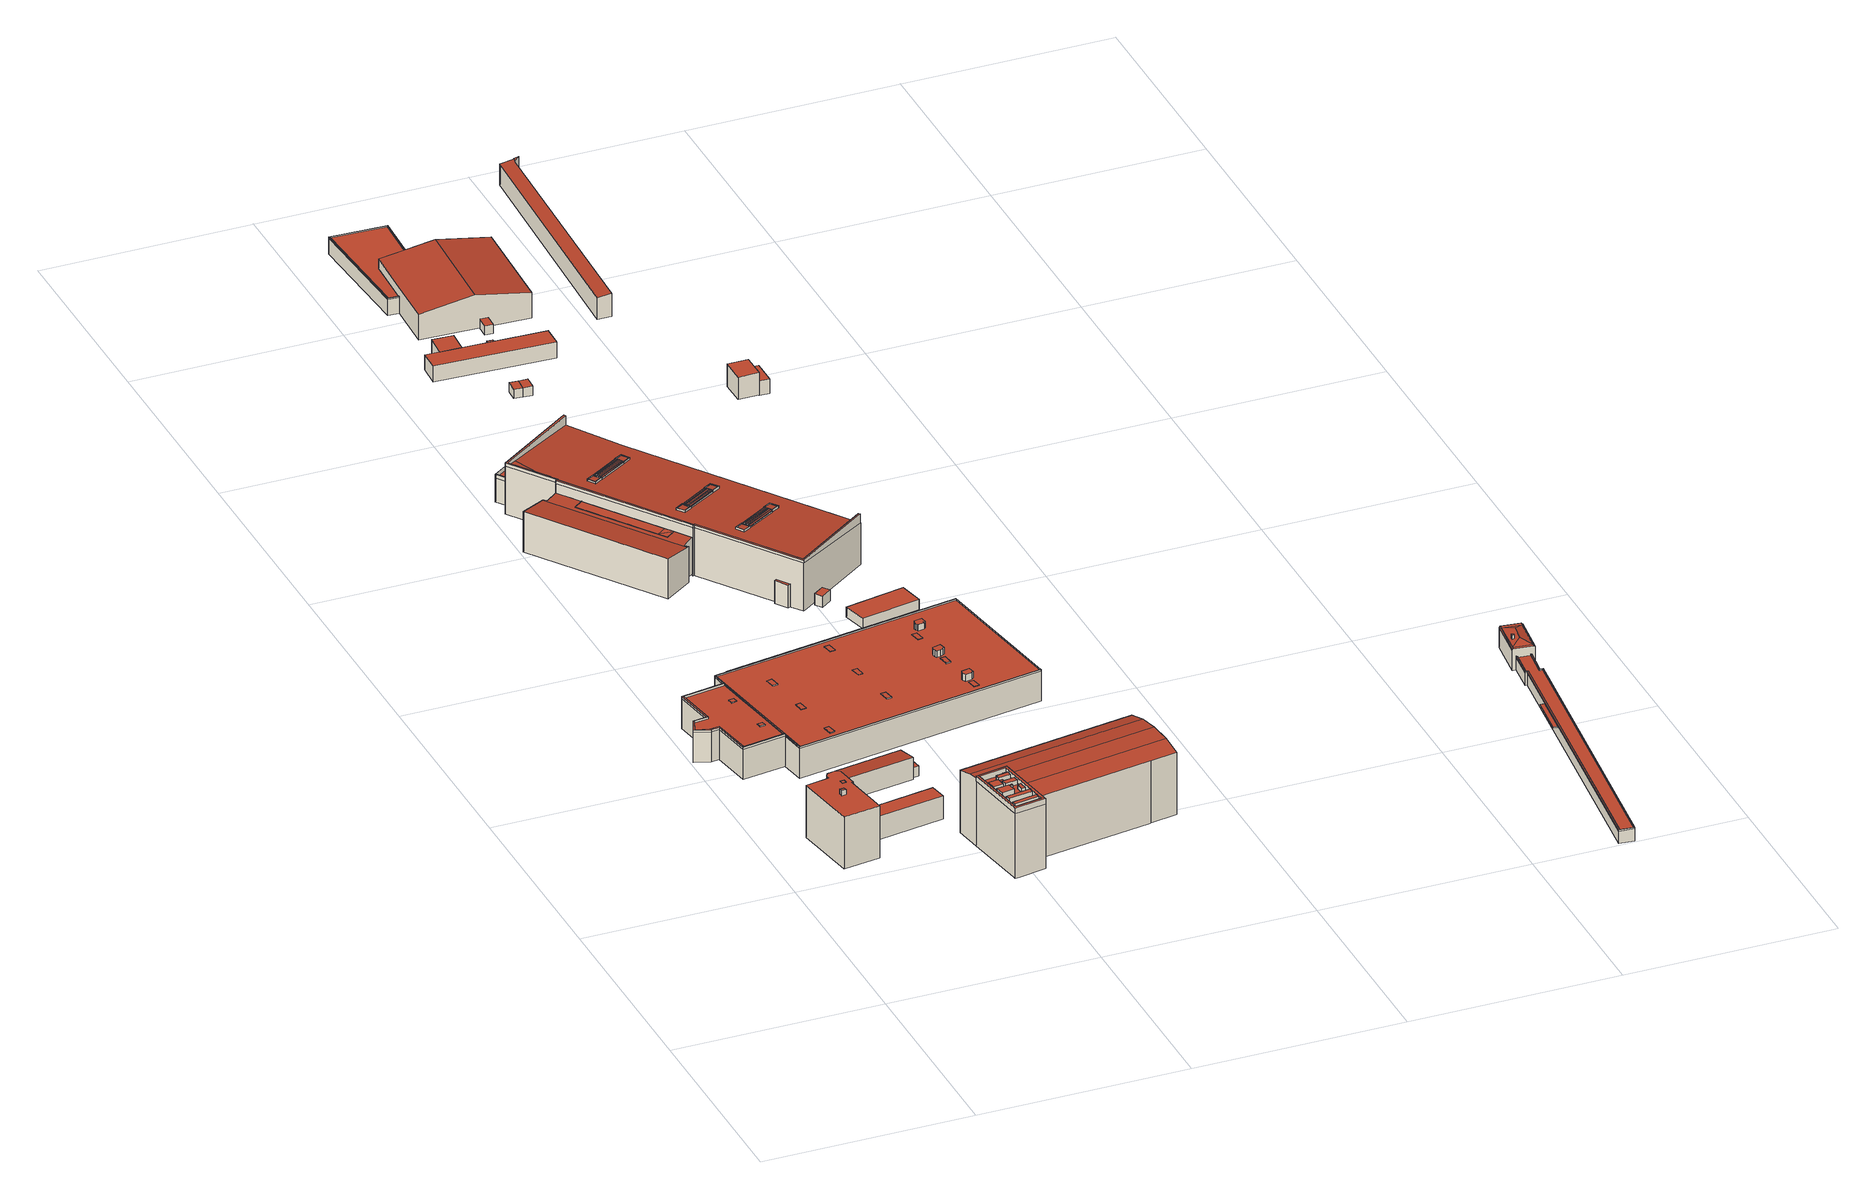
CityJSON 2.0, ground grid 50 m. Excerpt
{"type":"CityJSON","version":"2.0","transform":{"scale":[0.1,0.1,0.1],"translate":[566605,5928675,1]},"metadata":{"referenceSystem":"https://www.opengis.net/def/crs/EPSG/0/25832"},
"CityObjects":{
"building1":{"type":"Building","attributes":{"Grundfläche 2D":"144.186914","Grundhöhe NN":"3.127"},"children":["building1-1","building1-2"],"geometry":[{"type":"Solid","lod":"3","boundaries":[[[[0,1,2,3,4,5,6,7,8,9]],[[4,3,10,11]],[[5,4,11,12]],[[6,5,12,13]],[[8,7,14,15]],[[7,6,13,14]],[[9,8,15,16]],[[0,9,16,17]],[[1,0,17,18]],[[2,1,18,19]],[[3,2,19,10]],[[10,19,18,17,16,15,14,13,12,11]]]],"semantics":{"surfaces":[{"type":"RoofSurface"},{"type":"WallSurface"},{"type":"GroundSurface"}],"values":[[0,1,1,1,1,1,1,1,1,1,1,2]]}}]},
"building1-1":{"type":"BuildingInstallation","parents":["building1"],"geometry":[{"type":"MultiSurface","lod":"3","boundaries":[[[20,21,22,23]],[[24,25,23,22]],[[25,26,20,23]],[[21,20,26,27]],[[22,21,27,24]]],"semantics":{"surfaces":[{"type":"RoofSurface"},{"type":"WallSurface"}],"values":[0,1,1,1,1]}}]},
"building1-2":{"type":"BuildingInstallation","parents":["building1"],"geometry":[{"type":"MultiSurface","lod":"3","boundaries":[[[28,29,30,31]],[[31,30,32,33]],[[28,31,33,34]],[[29,28,34,35]],[[30,29,35,32]]],"semantics":{"surfaces":[{"type":"RoofSurface"},{"type":"WallSurface"}],"values":[0,1,1,1,1]}}]},
"building2":{"type":"Building","attributes":{"Grundfläche 2D":"82.112145","Grundhöhe NN":"2.777"},"geometry":[{"type":"Solid","lod":"3","boundaries":[[[[36,37,38,39]],[[37,36,40,41]],[[38,37,41,42]],[[39,38,42,43]],[[36,39,43,40]],[[41,40,43,42]]]],"semantics":{"surfaces":[{"type":"RoofSurface"},{"type":"WallSurface"},{"type":"GroundSurface"}],"values":[[0,1,1,1,1,2]]}}]},
"building3":{"type":"Building","attributes":{"Grundfläche 2D":"86.618813","Grundhöhe NN":"3.083"},"geometry":[{"type":"Solid","lod":"3","boundaries":[[[[44,45,46,47]],[[45,44,48,49]],[[46,45,49,50]],[[47,46,50,51]],[[44,47,51,48]],[[49,48,51,50]]]],"semantics":{"surfaces":[{"type":"RoofSurface"},{"type":"WallSurface"},{"type":"GroundSurface"}],"values":[[0,1,1,1,1,2]]}}]},
"building4":{"type":"Building","attributes":{"Grundfläche 2D":"7.233471","Grundhöhe NN":"3.089"},"geometry":[{"type":"Solid","lod":"3","boundaries":[[[[52,53,54,55]],[[56,57,55,54]],[[57,58,52,55]],[[58,59,53,52]],[[59,56,54,53]],[[59,58,57,56]]]],"semantics":{"surfaces":[{"type":"RoofSurface"},{"type":"WallSurface"},{"type":"GroundSurface"}],"values":[[0,1,1,1,1,2]]}}]},
"building5":{"type":"Building","attributes":{"Grundfläche 2D":"411.865198","Grundhöhe NN":"2.034"},"geometry":[{"type":"MultiSurface","lod":"3","boundaries":[[[60,61,62,63]],[[64,65,61]],[[65,62,61]],[[66,67,68,69,70,71,72,73,74,63,75]],[[76,67,66]],[[67,77,78,69,68]],[[79,70,69]],[[65,72,62]],[[60,80,63,74]],[[60,74,73,64,61]],[[65,64,73,72]],[[66,75,81,82]],[[76,66,82,83]],[[77,67,76,83,84]],[[78,77,84,85]],[[79,69,78,85,86]],[[70,79,86,87]],[[71,70,87,88]],[[75,63,62,72,71,88,81]],[[84,83,82,81,88,87,86,85]]],"semantics":{"surfaces":[{"type":"RoofSurface"},{"type":"WallSurface"},{"type":"GroundSurface"}],"values":[0,0,0,0,0,0,0,1,1,1,1,1,1,1,1,1,1,1,1,2]}}]},
"building6":{"type":"Building","attributes":{"Grundfläche 2D":"2565.058409","Grundhöhe NN":"2.079"},"children":["building6-1","building6-2","building6-3","building6-4","building6-5","building6-6","building6-7","building6-8","building6-9","building6-10","building6-11","building6-12","building6-13","building6-14","building6-15","building6-16","building6-17","building6-18"],"geometry":[{"type":"MultiSurface","lod":"3","boundaries":[[[89,90,91,92,93,94,95,96,97,98,99,100,101]],[[102,103,104,105,106,107,108,109,110,111,112,113,114,115,116,117,118,119]],[[120,121,122,123,124,125,126,127,128,129,130]],[[131,132,133,134,135,136,137,138,139,140,141]],[[142,143,144,145]],[[146,123,101,100]],[[101,123,122,121,120,90,89]],[[130,129,128,127,92,91,90,120]],[[94,93,126,147]],[[95,94,147,148]],[[149,141,97,96,133,132]],[[98,150,151,99]],[[151,146,100,99]],[[152,113,112,95,148]],[[152,153,114,113]],[[153,154,115,114]],[[154,155,116,115]],[[155,156,117,116]],[[156,157,118,117]],[[157,158,119,118]],[[150,98,102,119,158]],[[98,97,103,102]],[[140,104,103,97,141]],[[105,104,140,139]],[[106,105,139,138]],[[107,106,138,137]],[[108,107,137,136]],[[109,108,136,135]],[[110,109,135,134]],[[133,96,111,110,134]],[[96,95,112,111]],[[125,124,123,146,159,160]],[[161,147,126,125,160,162,145,144,163,164]],[[147,161,165,148]],[[132,131,141,149]],[[150,166,167,151]],[[146,151,167,159]],[[148,165,168,152]],[[153,152,168,169]],[[154,153,169,170]],[[155,154,170,171]],[[156,155,171,172]],[[157,156,172,173]],[[158,157,173,174]],[[150,158,174,166]],[[142,145,162,175]],[[143,142,175,176]],[[144,143,176,163]],[[166,174,173,172,171,170,169,168,165,161,164,163,176,175,162,160,159,167]]],"semantics":{"surfaces":[{"type":"RoofSurface"},{"type":"WallSurface"},{"type":"GroundSurface"}],"values":[0,0,0,0,0,1,1,1,1,1,1,1,1,1,1,1,1,1,1,1,1,1,1,1,1,1,1,1,1,1,1,1,1,1,1,1,1,1,1,1,1,1,1,1,1,1,1,1,2]}}]},
"building6-1":{"type":"BuildingInstallation","parents":["building6"],"geometry":[{"type":"MultiSurface","lod":"3","boundaries":[[[177,178,179,180]],[[181,182,177,180]],[[178,177,182,183]],[[183,184,179,178]],[[180,179,184,181]]],"semantics":{"surfaces":[{"type":"RoofSurface"},{"type":"WallSurface"}],"values":[0,1,1,1,1]}}]},
"building6-2":{"type":"BuildingInstallation","parents":["building6"],"geometry":[{"type":"MultiSurface","lod":"3","boundaries":[[[93,92,185,101,186]],[[127,187,185,92]],[[187,188,123,101,185]],[[124,125,186,101,123]],[[125,126,93,186]]],"semantics":{"surfaces":[{"type":"RoofSurface"},{"type":"WallSurface"}],"values":[0,1,1,1,1]}}]},
"building6-3":{"type":"BuildingInstallation","parents":["building6"],"geometry":[{"type":"MultiSurface","lod":"3","boundaries":[[[189,190,191,192]],[[192,191,193,194]],[[189,192,194,195]],[[190,189,195,196]],[[191,190,196,193]]],"semantics":{"surfaces":[{"type":"RoofSurface"},{"type":"WallSurface"}],"values":[0,1,1,1,1]}}]},
"building6-4":{"type":"BuildingInstallation","parents":["building6"],"geometry":[{"type":"MultiSurface","lod":"3","boundaries":[[[197,198,199,200,201,202,203,204,205]],[[204,203,206,207]],[[207,208,205,204]],[[208,209,197,205]],[[209,210,198,197]],[[210,211,199,198]],[[200,199,211,212]],[[212,213,201,200]],[[213,214,202,201]],[[214,206,203,202]]],"semantics":{"surfaces":[{"type":"RoofSurface"},{"type":"WallSurface"}],"values":[0,1,1,1,1,1,1,1,1,1]}}]},
"building6-5":{"type":"BuildingInstallation","parents":["building6"],"geometry":[{"type":"MultiSurface","lod":"3","boundaries":[[[215,216,217,218]],[[218,217,219,220]],[[215,218,220,221]],[[216,215,221,222]],[[217,216,222,219]]],"semantics":{"surfaces":[{"type":"RoofSurface"},{"type":"WallSurface"}],"values":[0,1,1,1,1]}}]},
"building6-6":{"type":"BuildingInstallation","parents":["building6"],"geometry":[{"type":"MultiSurface","lod":"3","boundaries":[[[223,224,225,226]],[[226,225,227,228]],[[223,226,228,229]],[[224,223,229,230]],[[225,224,230,227]]],"semantics":{"surfaces":[{"type":"RoofSurface"},{"type":"WallSurface"}],"values":[0,1,1,1,1]}}]},
"building6-7":{"type":"BuildingInstallation","parents":["building6"],"geometry":[{"type":"MultiSurface","lod":"3","boundaries":[[[231,232,233,234,235,236,237,238,239]],[[240,241,238,237]],[[242,243,235,234]],[[243,244,236,235]],[[244,240,237,236]],[[241,245,246,231,239,238]],[[246,247,232,231]],[[247,248,233,232]],[[248,242,234,233]]],"semantics":{"surfaces":[{"type":"RoofSurface"},{"type":"WallSurface"}],"values":[0,1,1,1,1,1,1,1,1]}}]},
"building6-8":{"type":"BuildingInstallation","parents":["building6"],"geometry":[{"type":"MultiSurface","lod":"3","boundaries":[[[249,250,251,252]],[[252,251,253,254]],[[249,252,254,255]],[[250,249,255,256]],[[251,250,256,253]]],"semantics":{"surfaces":[{"type":"RoofSurface"},{"type":"WallSurface"}],"values":[0,1,1,1,1]}}]},
"building6-9":{"type":"BuildingInstallation","parents":["building6"],"geometry":[{"type":"MultiSurface","lod":"3","boundaries":[[[257,258,259,260,261,262,263,264,265]],[[266,267,261,260,268]],[[267,269,262,261]],[[262,269,270,263]],[[270,271,264,263]],[[271,272,265,264]],[[265,272,273,257]],[[258,257,273,274]],[[274,275,259,258]],[[275,268,260,259]]],"semantics":{"surfaces":[{"type":"RoofSurface"},{"type":"WallSurface"}],"values":[0,1,1,1,1,1,1,1,1,1]}}]},
"building6-10":{"type":"BuildingInstallation","parents":["building6"],"geometry":[{"type":"MultiSurface","lod":"3","boundaries":[[[276,277,278,279]],[[279,278,280,281]],[[276,279,281,282]],[[277,276,282,283]],[[278,277,283,280]]],"semantics":{"surfaces":[{"type":"RoofSurface"},{"type":"WallSurface"}],"values":[0,1,1,1,1]}}]},
"building6-11":{"type":"BuildingInstallation","parents":["building6"],"geometry":[{"type":"MultiSurface","lod":"3","boundaries":[[[284,285,286,287]],[[287,286,288,289]],[[284,287,289,290]],[[285,284,290,291]],[[286,285,291,288]]],"semantics":{"surfaces":[{"type":"RoofSurface"},{"type":"WallSurface"}],"values":[0,1,1,1,1]}}]},
"building6-12":{"type":"BuildingInstallation","parents":["building6"],"geometry":[{"type":"MultiSurface","lod":"3","boundaries":[[[292,293,294,295]],[[295,294,296,297]],[[292,295,297,298]],[[293,292,298,299]],[[294,293,299,296]]],"semantics":{"surfaces":[{"type":"RoofSurface"},{"type":"WallSurface"}],"values":[0,1,1,1,1]}}]},
"building6-13":{"type":"BuildingInstallation","parents":["building6"],"geometry":[{"type":"MultiSurface","lod":"3","boundaries":[[[300,301,302,303]],[[303,302,304,305]],[[300,303,305,306]],[[301,300,306,307]],[[302,301,307,304]]],"semantics":{"surfaces":[{"type":"RoofSurface"},{"type":"WallSurface"}],"values":[0,1,1,1,1]}}]},
"building6-14":{"type":"BuildingInstallation","parents":["building6"],"geometry":[{"type":"MultiSurface","lod":"3","boundaries":[[[308,309,310,311]],[[311,310,312,313]],[[308,311,313,314]],[[309,308,314,315]],[[310,309,315,312]]],"semantics":{"surfaces":[{"type":"RoofSurface"},{"type":"WallSurface"}],"values":[0,1,1,1,1]}}]},
"building6-15":{"type":"BuildingInstallation","parents":["building6"],"geometry":[{"type":"MultiSurface","lod":"3","boundaries":[[[316,317,318,319]],[[319,318,320,321]],[[316,319,321,322]],[[317,316,322,323]],[[318,317,323,320]]],"semantics":{"surfaces":[{"type":"RoofSurface"},{"type":"WallSurface"}],"values":[0,1,1,1,1]}}]},
"building6-16":{"type":"BuildingInstallation","parents":["building6"],"geometry":[{"type":"MultiSurface","lod":"3","boundaries":[[[324,325,326,327]],[[327,326,328,329]],[[324,327,329,330]],[[325,324,330,331]],[[326,325,331,328]]],"semantics":{"surfaces":[{"type":"RoofSurface"},{"type":"WallSurface"}],"values":[0,1,1,1,1]}}]},
"building6-17":{"type":"BuildingInstallation","parents":["building6"],"geometry":[{"type":"MultiSurface","lod":"3","boundaries":[[[332,333,334,335]],[[335,334,336,337]],[[332,335,337,338]],[[333,332,338,339]],[[334,333,339,336]]],"semantics":{"surfaces":[{"type":"RoofSurface"},{"type":"WallSurface"}],"values":[0,1,1,1,1]}}]},
"building6-18":{"type":"BuildingInstallation","parents":["building6"],"geometry":[{"type":"MultiSurface","lod":"3","boundaries":[[[340,341,342,343]],[[344,345,342,341]],[[345,346,343,342]],[[346,347,340,343]],[[347,344,341,340]],[[344,347,346,345]]],"semantics":{"surfaces":[{"type":"RoofSurface"},{"type":"WallSurface"},{"type":"OuterCeilingSurface"}],"values":[0,1,1,1,1,2]}}]},
"building7":{"type":"Building","attributes":{"Grundfläche 2D":"821.632418","Grundhöhe NN":"3.046"},"children":["building7-1","building7-2","building7-3","building7-4","building7-5","building7-6","building7-7","building7-8","building7-9","building7-10","building7-11"],"geometry":[{"type":"Solid","lod":"3","boundaries":[[[[348,349,350,351,352,353]],[[354,355,350,349,356,357,358,359,360,353,352]],[[361,362,363,364,365]],[[366,367,368,369,370,371,372]],[[369,373,374,370]],[[375,376,377,378,379]],[[380,378,377]],[[374,373,376,375,381,382,383]],[[351,350,364,363]],[[363,362,352,351]],[[383,348,353,384,371,370,374]],[[383,382,349,348]],[[381,385,386,387,358,357,356]],[[387,388,389,360,359,358]],[[389,384,353,360]],[[355,354,352,362,361,365]],[[365,364,350,355]],[[382,381,356,349]],[[390,367,366,372,391,392]],[[368,367,390,393]],[[377,376,373,369,368,393,394]],[[380,377,394,395]],[[379,378,396,397]],[[378,380,395,396]],[[375,379,397,398,385,381]],[[384,389,399,400]],[[371,384,400,391,372]],[[401,387,386,385,398,402]],[[399,389,388,387,401,403]],[[394,393,390,392,391,400,399,403,401,402,398,397,396,395]]]],"semantics":{"surfaces":[{"type":"RoofSurface"},{"type":"WallSurface"},{"type":"GroundSurface"}],"values":[[0,0,0,0,0,0,0,0,1,1,1,1,1,1,1,1,1,1,1,1,1,1,1,1,1,1,1,1,1,2]]}}]},
"building7-1":{"type":"BuildingInstallation","parents":["building7"],"geometry":[{"type":"MultiSurface","lod":"3","boundaries":[[[404,405,406,407]],[[407,406,408,409]],[[409,410,404,407]],[[405,404,410,411]],[[411,408,406,405]]],"semantics":{"surfaces":[{"type":"RoofSurface"},{"type":"WallSurface"}],"values":[0,1,1,1,1]}}]},
"building7-2":{"type":"BuildingInstallation","parents":["building7"],"geometry":[{"type":"MultiSurface","lod":"3","boundaries":[[[412,413,414,415]],[[415,414,416,417]],[[412,415,417,418]],[[413,412,418,419]],[[414,413,419,416]]],"semantics":{"surfaces":[{"type":"RoofSurface"},{"type":"WallSurface"}],"values":[0,1,1,1,1]}}]},
"building7-3":{"type":"BuildingInstallation","parents":["building7"],"geometry":[{"type":"MultiSurface","lod":"3","boundaries":[[[420,421,422,423]],[[424,425,421,420]],[[425,426,422,421]],[[426,427,423,422]],[[427,424,420,423]]],"semantics":{"surfaces":[{"type":"RoofSurface"},{"type":"WallSurface"}],"values":[0,1,1,1,1]}}]},
"building7-4":{"type":"BuildingInstallation","parents":["building7"],"geometry":[{"type":"MultiSurface","lod":"3","boundaries":[[[428,429,430,431]],[[432,433,429,428]],[[433,434,430,429]],[[434,435,431,430]],[[428,431,435,432]]],"semantics":{"surfaces":[{"type":"RoofSurface"},{"type":"WallSurface"}],"values":[0,1,1,1,1]}}]},
"building7-5":{"type":"BuildingInstallation","parents":["building7"],"geometry":[{"type":"MultiSurface","lod":"3","boundaries":[[[436,437,438,439]],[[439,438,440,441]],[[436,439,441,442]],[[437,436,442,443]],[[438,437,443,440]]],"semantics":{"surfaces":[{"type":"RoofSurface"},{"type":"WallSurface"}],"values":[0,1,1,1,1]}}]},
"building7-6":{"type":"BuildingInstallation","parents":["building7"],"geometry":[{"type":"MultiSurface","lod":"3","boundaries":[[[444,445,446,447]],[[448,445,444,449]],[[446,445,448,450]],[[450,451,447,446]],[[451,449,444,447]]],"semantics":{"surfaces":[{"type":"RoofSurface"},{"type":"WallSurface"}],"values":[0,1,1,1,1]}}]},
"building7-7":{"type":"BuildingInstallation","parents":["building7"],"geometry":[{"type":"MultiSurface","lod":"3","boundaries":[[[452,453,454,455]],[[456,457,455,454]],[[452,455,457,458]],[[453,452,458,459]],[[459,456,454,453]]],"semantics":{"surfaces":[{"type":"RoofSurface"},{"type":"WallSurface"}],"values":[0,1,1,1,1]}}]},
"building7-8":{"type":"BuildingInstallation","parents":["building7"],"geometry":[{"type":"MultiSurface","lod":"3","boundaries":[[[460,461,462,463,464]],[[465,462,461,460,466,467]],[[463,462,465,468]],[[464,463,468,469]],[[460,464,469,466]]],"semantics":{"surfaces":[{"type":"RoofSurface"},{"type":"WallSurface"}],"values":[0,1,1,1,1]}}]},
"building7-9":{"type":"BuildingInstallation","parents":["building7"],"geometry":[{"type":"MultiSurface","lod":"3","boundaries":[[[470,471,472,473]],[[474,475,471,470]],[[475,476,472,471]],[[473,472,476,477]],[[477,474,470,473]]],"semantics":{"surfaces":[{"type":"RoofSurface"},{"type":"WallSurface"}],"values":[0,1,1,1,1]}}]},
"building7-10":{"type":"BuildingInstallation","parents":["building7"],"geometry":[{"type":"MultiSurface","lod":"3","boundaries":[[[478,479,480,481]],[[482,483,481,480]],[[478,481,483,484]],[[484,485,479,478]],[[480,479,485,482]]],"semantics":{"surfaces":[{"type":"RoofSurface"},{"type":"WallSurface"}],"values":[0,1,1,1,1]}}]},
"building7-11":{"type":"BuildingInstallation","parents":["building7"],"geometry":[{"type":"MultiSurface","lod":"3","boundaries":[[[486,487,488,489,490]],[[491,492,487,486]],[[492,493,488,487]],[[489,488,493,494]],[[494,495,491,486,490,489]]],"semantics":{"surfaces":[{"type":"RoofSurface"},{"type":"WallSurface"}],"values":[0,1,1,1,1]}}]},
"building8":{"type":"Building","attributes":{"Grundfläche 2D":"1761.518430","Grundhöhe NN":"1.624"},"children":["building8-1","building8-2","building8-3","building8-4","building8-5","building8-6","building8-7","building8-8","building8-9","building8-10","building8-11","building8-12","building8-13","building8-14","building8-15","building8-16","building8-17","building8-18","building8-19"],"geometry":[{"type":"Solid","lod":"3","boundaries":[[[[496,497,498,499]],[[500,496,499,501]],[[502,500,501,503]],[[504,502,503,505]],[[506,504,505,507]],[[508,506,507,509]],[[510,508,509,511]],[[512,510,511,513]],[[514,512,513,515]],[[516,514,515,517]],[[518,516,517,519]],[[520,518,519,521]],[[522,523,524,525]],[[526,522,525,527]],[[528,526,527,529]],[[530,528,529,531]],[[532,530,531,533]],[[534,532,533,535]],[[536,534,535,537]],[[538,536,537,539]],[[540,538,539,541]],[[542,540,541,543]],[[544,542,543,545]],[[546,544,545,547]],[[548,549,550,551]],[[552,553,554,555,556,557,558,559,560,561,562,551,550,563,564,565,566,567],[568,569,570,571,572,573,574,575,576,577,578,579,580,581,582,583,584,585,586],[587,588,589,590,591,592,593,594,595,596,597,598,599,600,601,602],[603,604,605,606,607,608,609,610,611,612,613,614,615,616,617,618,619,620,621,622]],[[623,624,625,626]],[[627,623,626,628]],[[629,627,628,630]],[[631,629,630,632]],[[633,631,632,634]],[[635,633,634,636]],[[637,635,636,638]],[[639,637,638,640]],[[641,639,640,642]],[[643,641,642,644]],[[645,643,644,646]],[[647,645,646,648]],[[649,650,651,652,653,654,655,656,657,658,659,660,661,662,663,664,665,666,667,668,669,670,671,672,673,674]],[[675,676,677,678,679,680]],[[681,682,683,684]],[[498,621,620,619,618,617,616,615,614,613,521,519,517,515,513,511,509,507,505,503,501,499]],[[521,613,612,520]],[[612,611,610,609,608,607,606,605,604,603,622,497,496,500,502,504,506,508,510,512,514,516,518,520]],[[622,621,498,497]],[[575,574,573,572,571,570,569,568,586,547,545,543,541,539,537,535,533,531,529,527,525,524]],[[586,585,546,547]],[[546,585,584,583,582,581,580,579,578,577,576,523,522,526,528,530,532,534,536,538,540,542,544]],[[524,523,576,575]],[[602,601,600,599,598,597,596,595,648,646,644,642,640,638,636,634,632,630,628,626,625]],[[595,594,647,648]],[[594,593,592,591,590,589,588,587,624,623,627,629,631,633,635,637,639,641,643,645,647]],[[587,602,625,624]],[[656,655,555,554]],[[657,656,554,553]],[[658,657,553,552]],[[552,567,659,658]],[[567,566,660,659]],[[566,565,661,660]],[[564,662,661,565]],[[563,663,662,564]],[[664,663,563,550]],[[550,549,665,664]],[[666,665,549,548,551,562,561,560,669,668,667]],[[560,559,670,669]],[[559,685,671,670]],[[685,686,672,671]],[[686,687,673,672]],[[687,688,689,690,691,651,650,649,674,673]],[[691,692,652,651]],[[692,693,653,652]],[[693,694,555,655,654,653]],[[695,696,678,677,676,697]],[[679,678,696,698]],[[698,699,680,679]],[[684,683,700,701]],[[681,684,701,702]],[[682,681,702,703]],[[704,556,555,694,693,705,706]],[[557,556,704,707]],[[558,557,707,708]],[[558,708,709,697,676,675,680,699,710,685,559]],[[686,685,710,711]],[[687,686,711,712]],[[713,714,715,691,690,689,688,687,712,716]],[[692,691,715,717]],[[682,703,705,693,692,717,700,683]],[[706,705,703,702,701,700,717,715,714,713,716,712,711,710,699,698,696,695,697,709,708,707,704]]]],"semantics":{"surfaces":[{"type":"RoofSurface"},{"type":"WallSurface"},{"type":"GroundSurface"}],"values":[[0,0,0,0,0,0,0,0,0,0,0,0,0,0,0,0,0,0,0,0,0,0,0,0,0,0,0,0,0,0,0,0,0,0,0,0,0,0,0,0,0,1,1,1,1,1,1,1,1,1,1,1,1,1,1,1,1,1,1,1,1,1,1,1,1,1,1,1,1,1,1,1,1,1,1,1,1,1,1,1,1,1,1,1,1,1,1,2]]}}]},
"building8-1":{"type":"BuildingInstallation","parents":["building8"],"geometry":[{"type":"MultiSurface","lod":"3","boundaries":[[[718,719,720]],[[718,720,721]],[[722,718,721,723]],[[721,720,724,725]],[[723,721,725,726]],[[722,727,728,718]],[[718,728,729,719]]],"semantics":{"surfaces":[{"type":"RoofSurface"},{"type":"WallSurface"}],"values":[0,0,0,1,1,1,1]}}]},
"building8-2":{"type":"BuildingInstallation","parents":["building8"],"geometry":[{"type":"MultiSurface","lod":"3","boundaries":[[[730,731,732,733]],[[730,733,734]],[[730,734,735]],[[732,736,737,738,733]],[[734,733,738,739,740]],[[730,735,741,742]],[[731,730,742,743]]],"semantics":{"surfaces":[{"type":"RoofSurface"},{"type":"WallSurface"}],"values":[0,0,0,1,1,1,1]}}]},
"building8-3":{"type":"BuildingInstallation","parents":["building8"],"geometry":[{"type":"MultiSurface","lod":"3","boundaries":[[[744,745,746,747]],[[748,747,749]],[[744,747,748]],[[746,750,751,752,747]],[[749,747,752,753,754]],[[744,748,755,756]],[[745,744,756,757]]],"semantics":{"surfaces":[{"type":"RoofSurface"},{"type":"WallSurface"}],"values":[0,0,0,1,1,1,1]}}]},
"building8-4":{"type":"BuildingInstallation","parents":["building8"],"geometry":[{"type":"MultiSurface","lod":"3","boundaries":[[[757,756,755,758]],[[754,753,759,760]],[[760,759,751,750]]],"semantics":{"surfaces":[{"type":"RoofSurface"},{"type":"WallSurface"}],"values":[0,1,1]}}]},
"building8-5":{"type":"BuildingInstallation","parents":["building8"],"geometry":[{"type":"MultiSurface","lod":"3","boundaries":[[[743,742,741,761]],[[740,739,762,763]],[[763,762,737,736]]],"semantics":{"surfaces":[{"type":"RoofSurface"},{"type":"WallSurface"}],"values":[0,1,1]}}]},
"building8-6":{"type":"BuildingInstallation","parents":["building8"],"geometry":[{"type":"MultiSurface","lod":"3","boundaries":[[[764,765,766,767]]],"semantics":{"surfaces":[{"type":"RoofSurface"}],"values":[0]}}]},
"building8-7":{"type":"BuildingInstallation","parents":["building8"],"geometry":[{"type":"MultiSurface","lod":"3","boundaries":[[[745,768,746]],[[769,768,745]],[[769,748,749,768]],[[769,745,757,758]],[[748,769,758,755]],[[754,760,768,749]],[[760,750,746,768]]],"semantics":{"surfaces":[{"type":"RoofSurface"},{"type":"WallSurface"}],"values":[0,0,0,1,1,1,1]}}]},
"building8-8":{"type":"BuildingInstallation","parents":["building8"],"geometry":[{"type":"MultiSurface","lod":"3","boundaries":[[[719,770,771,720]],[[722,723,770]],[[723,771,770]],[[719,729,772,770]],[[770,772,727,722]],[[771,723,726,773]],[[720,771,773,724]]],"semantics":{"surfaces":[{"type":"RoofSurface"},{"type":"WallSurface"}],"values":[0,0,0,1,1,1,1]}}]},
"building8-9":{"type":"BuildingInstallation","parents":["building8"],"geometry":[{"type":"MultiSurface","lod":"3","boundaries":[[[773,726,725,724]]],"semantics":{"surfaces":[{"type":"RoofSurface"}],"values":[0]}}]},
"building8-10":{"type":"BuildingInstallation","parents":["building8"],"geometry":[{"type":"MultiSurface","lod":"3","boundaries":[[[774,775,776,777]],[[778,779,780,781]],[[781,780,782,783]]],"semantics":{"surfaces":[{"type":"RoofSurface"},{"type":"WallSurface"}],"values":[0,1,1]}}]},
"building8-11":{"type":"BuildingInstallation","parents":["building8"],"geometry":[{"type":"MultiSurface","lod":"3","boundaries":[[[731,784,732]],[[785,784,731]],[[785,735,734,784]],[[785,731,743,761]],[[735,785,761,741]],[[740,763,784,734]],[[763,736,732,784]]],"semantics":{"surfaces":[{"type":"RoofSurface"},{"type":"WallSurface"}],"values":[0,0,0,1,1,1,1]}}]},
"building8-12":{"type":"BuildingInstallation","parents":["building8"],"geometry":[{"type":"MultiSurface","lod":"3","boundaries":[[[786,787,788]],[[786,788,789]],[[790,786,789,791]],[[789,788,777,776]],[[791,789,776,775]],[[778,781,786,790]],[[781,783,787,786]]],"semantics":{"surfaces":[{"type":"RoofSurface"},{"type":"WallSurface"}],"values":[0,0,0,1,1,1,1]}}]},
"building8-13":{"type":"BuildingInstallation","parents":["building8"],"geometry":[{"type":"MultiSurface","lod":"3","boundaries":[[[792,793,794,795,796,797,798,799]],[[796,795,675,800]],[[797,796,800,801]],[[801,802,798,797]],[[799,798,802,677]],[[792,799,677,678]],[[678,679,793,792]],[[793,679,680,794]]],"semantics":{"surfaces":[{"type":"RoofSurface"},{"type":"WallSurface"}],"values":[0,1,1,1,1,1,1,1]}}]},
"building8-14":{"type":"BuildingInstallation","parents":["building8"],"geometry":[{"type":"MultiSurface","lod":"3","boundaries":[[[803,804,805,806]],[[807,808,809,810,811,812]],[[807,812,813,814]],[[814,813,815,816]],[[816,815,810,809]]],"semantics":{"surfaces":[{"type":"RoofSurface"},{"type":"WallSurface"}],"values":[0,1,1,1,1]}}]},
"building8-15":{"type":"BuildingInstallation","parents":["building8"],"geometry":[{"type":"MultiSurface","lod":"3","boundaries":[[[817,818,819]],[[820,818,817]],[[820,821,822,818]],[[820,817,765,764]],[[821,820,764,767]],[[822,823,824,818]],[[818,824,825,819]]],"semantics":{"surfaces":[{"type":"RoofSurface"},{"type":"WallSurface"}],"values":[0,0,0,1,1,1,1]}}]},
"building8-16":{"type":"BuildingInstallation","parents":["building8"],"geometry":[{"type":"MultiSurface","lod":"3","boundaries":[[[826,817,819,827]],[[821,827,822]],[[826,827,821]],[[819,825,828,827]],[[827,828,823,822]],[[826,821,767,766]],[[817,826,766,765]]],"semantics":{"surfaces":[{"type":"RoofSurface"},{"type":"WallSurface"}],"values":[0,0,0,1,1,1,1]}}]},
"building8-17":{"type":"BuildingInstallation","parents":["building8"],"geometry":[{"type":"MultiSurface","lod":"3","boundaries":[[[829,830,831,832,833]],[[834,832,831]],[[835,832,834]],[[809,808,807,831,830,829]],[[807,814,834,831]],[[832,835,804,803]],[[833,832,803,806]]],"semantics":{"surfaces":[{"type":"RoofSurface"},{"type":"WallSurface"}],"values":[0,0,0,1,1,1,1]}}]},
"building8-18":{"type":"BuildingInstallation","parents":["building8"],"geometry":[{"type":"MultiSurface","lod":"3","boundaries":[[[787,836,837,788]],[[790,791,836]],[[791,837,836]],[[787,783,782,838,836]],[[790,836,838,779,778]],[[837,791,775,774]],[[788,837,774,777]]],"semantics":{"surfaces":[{"type":"RoofSurface"},{"type":"WallSurface"}],"values":[0,0,0,1,1,1,1]}}]},
"building8-19":{"type":"BuildingInstallation","parents":["building8"],"geometry":[{"type":"MultiSurface","lod":"3","boundaries":[[[839,829,833]],[[839,833,840]],[[834,839,840,835]],[[840,833,806,805]],[[835,840,805,804]],[[814,816,839,834]],[[816,809,829,839]]],"semantics":{"surfaces":[{"type":"RoofSurface"},{"type":"WallSurface"}],"values":[0,0,0,1,1,1,1]}}]},
"building9":{"type":"Building","attributes":{"Grundfläche 2D":"6.582571","Grundhöhe NN":"1.624"},"geometry":[{"type":"Solid","lod":"3","boundaries":[[[[841,842,843,844]],[[845,846,844,843]],[[846,847,841,844]],[[847,848,842,841]],[[848,845,843,842]],[[848,847,846,845]]]],"semantics":{"surfaces":[{"type":"RoofSurface"},{"type":"WallSurface"},{"type":"GroundSurface"}],"values":[[0,1,1,1,1,2]]}}]},
"building10":{"type":"Building","attributes":{"Grundfläche 2D":"25.139257","Grundhöhe NN":"2.892"},"geometry":[{"type":"Solid","lod":"3","boundaries":[[[[849,850,851,852]],[[853,854,852,851]],[[854,855,849,852]],[[855,856,850,849]],[[856,853,851,850]],[[856,855,854,853]]]],"semantics":{"surfaces":[{"type":"RoofSurface"},{"type":"WallSurface"},{"type":"GroundSurface"}],"values":[[0,1,1,1,1,2]]}}]},
"building11":{"type":"Building","attributes":{"Grundfläche 2D":"6.322095","Grundhöhe NN":"2.490"},"geometry":[{"type":"Solid","lod":"3","boundaries":[[[[857,858,859,860]],[[861,862,860,859]],[[862,863,857,860]],[[863,864,858,857]],[[864,861,859,858]],[[864,863,862,861]]]],"semantics":{"surfaces":[{"type":"RoofSurface"},{"type":"WallSurface"},{"type":"GroundSurface"}],"values":[[0,1,1,1,1,2]]}}]},
"building12":{"type":"Building","attributes":{"Grundfläche 2D":"6.516870","Grundhöhe NN":"2.514"},"geometry":[{"type":"Solid","lod":"3","boundaries":[[[[865,866,867,868]],[[869,870,868,867]],[[870,871,865,868]],[[871,872,866,865]],[[872,869,867,866]],[[872,871,870,869]]]],"semantics":{"surfaces":[{"type":"RoofSurface"},{"type":"WallSurface"},{"type":"GroundSurface"}],"values":[[0,1,1,1,1,2]]}}]},
"building13":{"type":"Building","attributes":{"Grundfläche 2D":"152.128057","Grundhöhe NN":"2.781"},"geometry":[{"type":"Solid","lod":"3","boundaries":[[[[873,874,875,876]],[[874,873,877,878]],[[875,874,878,879]],[[876,875,879,880]],[[873,876,880,877]],[[878,877,880,879]]]],"semantics":{"surfaces":[{"type":"RoofSurface"},{"type":"WallSurface"},{"type":"GroundSurface"}],"values":[[0,1,1,1,1,2]]}}]},
"building14":{"type":"Building","attributes":{"Grundfläche 2D":"87.240315","Grundhöhe NN":"1.996"},"geometry":[{"type":"Solid","lod":"3","boundaries":[[[[881,882,883,884]],[[885,886,884,883]],[[886,887,881,884]],[[887,888,882,881]],[[888,885,883,882]],[[888,887,886,885]]]],"semantics":{"surfaces":[{"type":"RoofSurface"},{"type":"WallSurface"},{"type":"GroundSurface"}],"values":[[0,1,1,1,1,2]]}}]},
"building15":{"type":"Building","attributes":{"Grundfläche 2D":"2.036668","Grundhöhe NN":"2.970"},"geometry":[{"type":"Solid","lod":"3","boundaries":[[[[889,890,891,892]],[[893,894,892,891]],[[894,895,889,892]],[[895,896,890,889]],[[896,893,891,890]],[[896,895,894,893]]]],"semantics":{"surfaces":[{"type":"RoofSurface"},{"type":"WallSurface"},{"type":"GroundSurface"}],"values":[[0,1,1,1,1,2]]}}]},
"building16":{"type":"Building","attributes":{"Grundfläche 2D":"242.210544","Grundhöhe NN":"2.895"},"geometry":[{"type":"Solid","lod":"3","boundaries":[[[[897,898,899,900]],[[898,897,901]],[[902,903,904,898,901,905,906]],[[907,908,909,910,911,912]],[[913,908,900,899]],[[908,907,897,900]],[[901,897,907,912]],[[912,911,905,901]],[[906,905,911,910]],[[910,914,902,906]],[[914,915,903,902]],[[915,916,904,903]],[[916,917,898,904]],[[917,913,899,898]],[[909,908,913,918,919]],[[914,910,909,919,920]],[[915,914,920,921]],[[916,915,921,922]],[[917,916,922,923]],[[913,917,923,918]],[[922,921,920,919,918,923]]]],"semantics":{"surfaces":[{"type":"RoofSurface"},{"type":"WallSurface"},{"type":"GroundSurface"}],"values":[[0,0,0,0,1,1,1,1,1,1,1,1,1,1,1,1,1,1,1,1,2]]}}]},
"building17":{"type":"Building","attributes":{"Grundfläche 2D":"635.680041","Grundhöhe NN":"2.950"},"geometry":[{"type":"Solid","lod":"3","boundaries":[[[[924,925,926,927,928,929,930]],[[925,924,931,932]],[[933,934,935,936]],[[928,927,926,925,932,937,938]],[[930,929,928,938,939]],[[934,940,941,931,924,930,939,942,935]],[[932,931,941,937]],[[936,935,942,943]],[[933,936,943,944]],[[934,933,944,940]],[[944,943,942,939,938,937,941,940]]]],"semantics":{"surfaces":[{"type":"RoofSurface"},{"type":"WallSurface"},{"type":"GroundSurface"}],"values":[[0,0,0,1,1,1,1,1,1,1,2]]}}]},
"building18":{"type":"Building","attributes":{"Grundfläche 2D":"29.557357","Grundhöhe NN":"1.872"},"geometry":[{"type":"Solid","lod":"3","boundaries":[[[[945,946,947,948]],[[949,950,948,947]],[[950,951,945,948]],[[951,952,946,945]],[[952,949,947,946]],[[952,951,950,949]]]],"semantics":{"surfaces":[{"type":"RoofSurface"},{"type":"WallSurface"},{"type":"GroundSurface"}],"values":[[0,1,1,1,1,2]]}}]},
"building19":{"type":"Building","attributes":{"Grundfläche 2D":"14.857213","Grundhöhe NN":"1.817"},"geometry":[{"type":"Solid","lod":"3","boundaries":[[[[953,954,955,956]],[[957,958,956,955]],[[958,959,953,956]],[[959,960,954,953]],[[960,957,955,954]],[[960,959,958,957]]]],"semantics":{"surfaces":[{"type":"RoofSurface"},{"type":"WallSurface"},{"type":"GroundSurface"}],"values":[[0,1,1,1,1,2]]}}]},
"building20":{"type":"Building","attributes":{"Grundfläche 2D":"187.142134","Grundhöhe NN":"2.295"},"geometry":[{"type":"Solid","lod":"3","boundaries":[[[[961,962,963,964,965,966]],[[965,967,968,966]],[[969,964,963,962,970,971]],[[965,964,969,972]],[[967,965,972,973]],[[968,967,973,974]],[[966,968,974,975]],[[961,966,975,976]],[[962,961,976,970]],[[970,976,975,974,973,972,969,971]]]],"semantics":{"surfaces":[{"type":"RoofSurface"},{"type":"WallSurface"},{"type":"GroundSurface"}],"values":[[0,0,1,1,1,1,1,1,1,2]]}}]},
"building21":{"type":"Building","attributes":{"Grundfläche 2D":"313.561162","Grundhöhe NN":"1.498"},"children":["building21-1","building21-2"],"geometry":[{"type":"Solid","lod":"3","boundaries":[[[[977,978,979,980,981,982,983,984,985,986,987,988,989,990,991,992,993]],[[994,995,996,997]],[[995,998,999,996]],[[998,1000,1001,999]],[[1002,997,996,1003]],[[999,1001,1004]],[[999,1004,1005,996]],[[1001,1003,1005,1004]],[[1005,1003,996]],[[1000,1006,1003,1001]],[[1007,1003,1006]],[[1002,1003,1007]],[[1008,1009,1010,1011,1012,1013,1014,1015]],[[1016,984,983,1017]],[[1016,1018,985,984]],[[1018,1019,986,985]],[[1019,1020,987,986]],[[978,977,1012,1011]],[[1020,1021,988,987]],[[989,988,1021,1022]],[[1022,1023,990,989]],[[1023,1024,991,990]],[[993,992,1014,1013]],[[977,993,1013,1012]],[[1011,1010,979,978]],[[1010,1009,980,979]],[[981,980,1009,1008]],[[1008,1015,982,981]],[[1022,1021,1025,1026]],[[1021,1020,1027,1025]],[[1023,1022,1026,1028]],[[1024,1023,1028,1029]],[[1016,1017,1030,1031]],[[1018,1016,1031,1032]],[[1019,1018,1032,1033]],[[1020,1019,1033,1027]],[[995,994,1034,1035]],[[1030,1017,983,982,1015,1014,992,991,1024,1029,1036,1006,1000,998,995,1035,1037]],[[1007,1006,1036,1038]],[[994,997,1002,1007,1038,1039,1034]],[[1038,1036,1029,1028,1026,1025,1027,1033,1032,1031,1030,1037,1035,1034,1039]]]],"semantics":{"surfaces":[{"type":"RoofSurface"},{"type":"WallSurface"},{"type":"GroundSurface"}],"values":[[0,0,0,0,0,0,0,0,0,0,0,0,0,1,1,1,1,1,1,1,1,1,1,1,1,1,1,1,1,1,1,1,1,1,1,1,1,1,1,1,2]]}}]},
"building21-1":{"type":"BuildingInstallation","parents":["building21"],"geometry":[{"type":"MultiSurface","lod":"3","boundaries":[[[1040,1041,1042,1043,1044,1045]],[[1046,1047,1043,1042]],[[1045,1044,1043,1047,1048,1049]],[[1049,1050,1051,1041,1040,1045]],[[1051,1046,1042,1041]]],"semantics":{"surfaces":[{"type":"RoofSurface"},{"type":"WallSurface"}],"values":[0,1,1,1,1]}}]},
"building21-2":{"type":"BuildingInstallation","parents":["building21"],"geometry":[{"type":"MultiSurface","lod":"3","boundaries":[[[1052,1053,1054,1055]],[[1056,1057,1054,1053]],[[1057,1058,1055,1054]],[[1058,1059,1052,1055]],[[1059,1056,1053,1052]],[[1056,1059,1058,1057]]],"semantics":{"surfaces":[{"type":"RoofSurface"},{"type":"WallSurface"},{"type":"OuterCeilingSurface"}],"values":[0,1,1,1,1,2]}}]}
},
"vertices":[
[160,704,151],[155,696,151],[156,686,151],[100,677,151],[124,525,151],[212,538,151],[194,650,151],[198,650,151],[190,702,151],[181,708,151],[100,677,21],[124,525,21],[212,538,21],[194,650,21],[198,650,21],[190,702,21],[181,708,21],[160,704,21],[155,696,21],[156,686,21],
[183,655,152],[182,664,152],[173,663,152],[174,653,152],[173,663,151],[174,653,151],[183,655,151],[182,664,151],
[164,609,163],[162,617,163],[152,615,164],[153,607,164],[152,615,151],[153,607,151],[164,609,151],[162,617,151],
[201,606,76],[401,638,76],[394,678,76],[195,646,76],[201,606,18],[401,638,18],[394,678,18],[195,646,18],
[234,836,67],[243,784,76],[404,810,76],[396,862,67],[234,836,21],[243,784,21],[404,810,21],[396,862,21],
[420,818,46],[413,861,46],[397,858,46],[404,816,46],[397,858,21],[404,816,21],[420,818,21],[413,861,21],
[121,2007,101],[242,1836,101],[263,1851,101],[143,2022,101],[256,1816,101],[277,1831,102],[78,2057,99],[70,2063,99],[75,2055,99],[280,1763,99],[276,1774,99],[303,1793,101],[277,1831,101],[256,1816,100],[121,2007,100],[105,2076,101],[73,2065,98],[6,2018,110],[216,1718,110],[283,1765,99],[143,2022,102],[105,2076,10],[78,2057,10],[73,2065,10],[6,2018,10],[216,1718,10],[283,1765,10],[276,1774,10],[303,1793,10],
[786,1020,89],[190,925,89],[180,985,89],[136,1264,89],[136,1266,89],[134,1265,89],[139,1228,89],[140,1225,89],[178,984,89],[179,981,89],[188,923,89],[788,1019,89],[787,1020,89],[179,981,91],[178,984,91],[77,968,91],[61,1066,91],[39,1062,91],[7,1073,91],[20,1106,91],[54,1111,91],[39,1209,91],[140,1225,91],[139,1228,91],[35,1211,91],[51,1113,91],[18,1108,91],[3,1072,91],[40,1059,91],[59,1062,91],[75,965,91],[190,925,86],[191,925,86],[786,1020,86],[787,1020,86],[760,1193,87],[733,1361,86],[136,1266,86],[136,1264,86],[163,1096,87],[180,985,86],[181,982,86],[161,1095,86],[151,1154,86],[140,1225,86],[39,1209,86],[54,1111,86],[20,1106,86],[7,1073,86],[39,1062,86],[61,1066,86],[77,968,86],[178,984,86],[617,1383,62],[181,1314,62],[187,1274,62],[623,1343,62],[788,1019,86],[134,1265,86],[139,1228,86],[161,1095,87],[179,981,86],[188,923,86],[35,1211,86],[51,1113,86],[18,1108,86],[3,1072,86],[40,1059,86],[59,1062,86],[75,965,86],[788,1019,11],[733,1361,11],[134,1265,11],[623,1343,11],[187,1274,11],[136,1266,11],[139,1228,11],[179,981,11],[188,923,11],[35,1211,11],[51,1113,11],[18,1108,11],[3,1072,11],[40,1059,11],[59,1062,11],[75,965,11],[617,1383,11],[181,1314,11],
[283,957,88],[279,979,88],[267,977,88],[271,954,88],[271,954,86],[283,957,86],[279,979,86],[267,977,86],
[733,1359,89],[733,1361,89],[733,1359,86],[759,1193,87],
[410,1290,88],[398,1288,88],[402,1265,88],[414,1267,88],[402,1265,86],[414,1267,86],[410,1290,86],[398,1288,86],
[605,1278,102],[608,1277,102],[609,1273,102],[624,1275,102],[623,1278,102],[628,1279,102],[626,1294,102],[607,1291,102],[604,1284,102],[626,1294,86],[607,1291,86],[604,1284,86],[605,1278,86],[608,1277,86],[609,1273,86],[624,1275,86],[623,1278,86],[628,1279,86],
[620,1150,88],[608,1148,88],[612,1124,88],[623,1126,88],[612,1124,86],[623,1126,86],[620,1150,87],[608,1148,87],
[446,1063,88],[434,1062,88],[438,1038,88],[450,1039,88],[438,1038,86],[450,1039,86],[446,1063,86],[434,1062,86],
[637,1044,103],[636,1046,103],[642,1047,103],[639,1062,103],[620,1058,103],[617,1052,103],[618,1047,103],[622,1041,103],[636,1043,103],[618,1047,86],[622,1041,86],[639,1062,86],[620,1058,86],[617,1052,86],[636,1043,86],[637,1044,86],[636,1046,86],[642,1047,86],
[602,1264,88],[590,1262,88],[594,1238,88],[606,1240,88],[594,1238,86],[606,1240,86],[602,1264,86],[590,1262,86],
[611,1157,103],[618,1159,103],[618,1161,103],[623,1162,103],[620,1177,103],[601,1173,103],[599,1166,103],[600,1161,103],[603,1156,103],[621,1170,87],[620,1177,87],[623,1162,87],[601,1173,87],[599,1166,87],[600,1161,87],[603,1156,87],[611,1157,87],[618,1159,87],[618,1161,87],
[428,1177,88],[416,1176,88],[420,1152,88],[431,1154,88],[420,1152,87],[431,1154,87],[428,1177,86],[416,1176,86],
[260,1092,88],[248,1090,88],[252,1067,88],[264,1069,88],[252,1067,86],[264,1069,86],[260,1092,87],[248,1090,87],
[638,1036,88],[626,1034,88],[630,1012,88],[642,1014,88],[630,1012,86],[642,1014,86],[638,1036,86],[626,1034,86],
[144,1037,88],[156,1039,88],[154,1050,88],[142,1048,88],[154,1050,86],[142,1048,86],[144,1037,86],[156,1039,86],
[126,1151,88],[138,1153,88],[136,1165,88],[124,1163,88],[136,1165,86],[124,1163,86],[126,1151,86],[138,1153,86],
[491,1334,75],[481,1332,75],[482,1328,75],[492,1330,75],[482,1328,62],[492,1330,62],[491,1334,62],[481,1332,62],
[440,1326,75],[441,1322,75],[451,1323,75],[450,1327,75],[451,1323,62],[450,1327,62],[440,1326,62],[441,1322,62],
[242,1207,88],[230,1205,88],[234,1182,88],[246,1183,88],[234,1182,86],[246,1183,86],[242,1207,86],[230,1205,86],
[697,1364,34],[699,1355,34],[726,1359,34],[725,1368,34],[699,1355,32],[726,1359,32],[725,1368,32],[697,1364,32],
[498,517,195],[427,505,195],[428,499,195],[493,510,195],[515,366,195],[522,367,195],[454,356,195],[451,356,195],[422,505,195],[446,355,195],[447,349,195],[457,350,195],[523,361,195],[454,356,182],[515,366,182],[493,510,182],[428,499,182],[451,356,182],[802,448,175],[803,448,175],[868,459,175],[861,502,188],[509,446,188],[512,427,182],[516,403,175],[853,549,192],[502,493,192],[418,528,188],[846,596,188],[839,639,175],[413,570,175],[412,570,175],[413,571,175],[422,505,190],[427,505,190],[498,517,190],[522,367,182],[422,505,182],[446,355,182],[447,349,182],[457,350,182],[523,361,182],[803,448,20],[516,403,20],[802,448,20],[868,459,20],[839,639,20],[413,571,20],[413,570,20],[412,570,20],[422,505,20],[523,361,20],[522,367,20],[447,349,20],[446,355,20],[457,350,20],
[453,362,197],[511,371,197],[509,382,197],[451,372,197],[509,382,182],[451,372,182],[453,362,182],[511,371,182],
[493,422,193],[502,424,193],[499,442,193],[491,441,193],[499,442,182],[491,441,182],[493,422,182],[502,424,182],
[473,470,190],[471,478,190],[462,477,190],[464,468,190],[473,470,182],[471,478,182],[462,477,182],[464,468,182],
[471,441,197],[441,437,197],[444,415,197],[475,420,197],[471,441,182],[441,437,182],[444,415,182],[475,420,182],
[481,500,191],[481,497,191],[490,499,191],[490,501,191],[490,499,182],[490,501,182],[481,500,182],[481,497,182],
[464,480,194],[492,485,194],[491,495,194],[462,491,194],[492,485,182],[464,480,182],[491,495,182],[462,491,182],
[483,453,189],[474,452,189],[475,448,189],[483,450,189],[475,448,182],[483,450,182],[483,453,182],[474,452,182],
[462,446,189],[468,447,189],[471,448,189],[470,451,189],[462,450,189],[471,448,182],[462,446,182],[468,447,182],[470,451,182],[462,450,182],
[461,449,197],[458,470,197],[435,467,197],[438,445,197],[461,449,182],[458,470,182],[435,467,182],[438,445,182],
[507,397,197],[505,408,197],[447,399,197],[449,388,197],[447,399,182],[449,388,182],[507,397,182],[505,408,182],
[497,458,194],[495,470,194],[466,465,194],[467,453,194],[470,453,194],[497,458,182],[495,470,182],[466,465,182],[467,453,182],[470,453,182],
[480,1819,120],[479,1820,119],[409,1771,124],[410,1770,125],[481,1818,121],[411,1769,126],[482,1816,121],[412,1767,127],[483,1815,122],[413,1766,127],[484,1813,122],[414,1764,128],[485,1811,123],[415,1762,128],[486,1809,122],[417,1760,128],[488,1808,122],[418,1759,127],[489,1806,121],[419,1757,127],[490,1805,121],[420,1756,126],[491,1803,120],[421,1754,125],[492,1802,119],[422,1753,124],[264,2126,120],[263,2128,119],[193,2079,124],[194,2077,125],[265,2125,121],[195,2076,126],[266,2123,121],[196,2074,127],[267,2122,122],[198,2073,127],[268,2120,122],[199,2071,128],[270,2118,123],[200,2069,128],[271,2117,122],[201,2068,128],[272,2115,122],[202,2066,127],[273,2113,121],[203,2064,127],[274,2112,121],[205,2063,126],[275,2110,120],[206,2061,125],[276,2109,119],[206,2060,124],[61,2197,124],[39,2182,126],[101,2094,126],[62,2198,124],[310,1795,126],[467,1571,126],[649,1699,110],[652,1696,110],[653,1697,110],[306,2192,110],[226,2319,109],[225,2319,110],[228,2314,110],[94,2220,121],[93,2220,121],[101,2093,126],[106,2086,126],[111,2079,126],[109,2077,126],[307,1794,126],[205,2063,121],[203,2064,121],[201,2068,121],[199,2071,121],[198,2073,121],[195,2076,121],[194,2077,121],[193,2079,121],[263,2128,115],[265,2125,115],[266,2123,115],[267,2122,115],[268,2120,115],[270,2118,115],[271,2117,115],[272,2115,115],[274,2112,115],[276,2109,115],[206,2060,121],[393,1943,115],[393,1942,115],[394,1941,115],[398,1936,115],[400,1932,115],[403,1929,115],[405,1926,115],[406,1925,115],[336,1876,121],[332,1882,121],[330,1883,121],[329,1885,121],[327,1888,121],[325,1892,121],[324,1893,121],[323,1894,121],[481,1818,115],[482,1816,115],[483,1815,115],[484,1813,115],[485,1811,115],[486,1809,115],[488,1808,115],[489,1806,115],[491,1803,115],[492,1802,115],[422,1753,121],[421,1754,121],[420,1756,121],[418,1759,121],[417,1760,121],[415,1762,121],[412,1767,121],[411,1769,121],[409,1771,121],[479,1820,115],[393,1942,120],[393,1943,119],[323,1894,124],[324,1893,125],[394,1941,121],[325,1892,126],[396,1939,121],[326,1890,127],[397,1937,122],[327,1888,127],[398,1936,122],[328,1887,128],[399,1934,123],[329,1885,128],[400,1932,122],[330,1883,128],[401,1931,122],[332,1882,127],[403,1929,121],[333,1880,127],[404,1927,121],[334,1878,126],[405,1926,120],[335,1877,125],[406,1925,119],[336,1876,124],[304,1793,133],[304,1792,133],[305,1791,133],[307,1792,133],[466,1566,133],[469,1568,133],[652,1696,133],[649,1699,133],[467,1571,133],[310,1795,133],[307,1794,133],[109,2077,133],[111,2079,133],[106,2086,133],[101,2093,133],[101,2094,133],[39,2182,133],[61,2197,133],[62,2198,133],[94,2220,133],[228,2314,133],[225,2319,133],[33,2183,133],[107,2078,133],[105,2076,133],[105,2075,133],[61,2203,65],[94,2226,65],[70,2260,65],[68,2263,65],[33,2238,65],[59,2202,65],[441,1590,63],[447,1593,63],[426,1623,63],[421,1619,63],[33,2183,126],[107,2078,126],[105,2076,126],[105,2075,126],[304,1793,126],[304,1792,126],[305,1791,126],[307,1792,126],[466,1566,126],[469,1568,126],[70,2260,6],[68,2263,6],[94,2226,6],[33,2238,6],[59,2202,6],[426,1623,6],[421,1619,6],[441,1590,6],[447,1593,6],[653,1697,6],[466,1566,6],[469,1568,6],[306,2192,6],[226,2319,6],[225,2319,6],[33,2183,6],[107,2078,6],[105,2076,6],[304,1793,6],[304,1792,6],[305,1791,6],[105,2075,6],[307,1792,6],
[414,1958,119],[394,1944,121],[395,1943,121],[414,1956,119],[427,1940,119],[425,1940,119],[395,1943,119],[414,1956,117],[425,1940,117],[427,1940,113],[414,1958,113],[394,1944,115],
[401,1739,128],[389,1756,128],[388,1756,128],[401,1738,128],[421,1752,126],[420,1752,126],[388,1756,126],[388,1756,123],[401,1738,123],[421,1752,121],[421,1752,124],[420,1752,124],[401,1739,126],[389,1756,126],
[315,1862,128],[303,1879,128],[302,1879,128],[315,1861,128],[333,1875,126],[335,1875,126],[302,1879,126],[302,1879,123],[315,1861,123],[335,1875,121],[335,1875,124],[333,1875,124],[315,1862,126],[303,1879,126],
[322,1892,124],[322,1893,121],[322,1893,124],
[408,1769,124],[408,1770,121],[408,1770,124],
[192,2076,124],[174,2063,126],[185,2047,126],[204,2060,124],
[322,1893,126],[322,1892,126],
[406,1926,121],[407,1927,121],[406,1926,115],[407,1927,119],
[493,1804,119],[511,1817,117],[500,1834,117],[481,1821,119],[513,1817,117],[513,1817,113],[500,1835,113],[500,1835,117],[480,1821,115],[480,1821,119],
[408,1770,126],[408,1769,126],
[500,1835,119],[480,1821,121],[481,1821,121],[500,1834,119],[513,1817,119],[511,1817,119],
[68,2263,74],[33,2238,74],[59,2202,74],[61,2203,74],[35,2239,74],[65,2260,74],[67,2258,74],[70,2260,74],[35,2239,65],[65,2260,65],[67,2258,65],
[277,2111,119],[296,2124,117],[284,2141,117],[266,2128,119],[277,2110,119],[267,2124,119],[264,2128,119],[264,2128,115],[267,2124,115],[277,2110,115],[297,2124,113],[297,2124,117],[284,2142,113],[284,2142,117],
[174,2063,128],[193,2077,126],[173,2063,128],[192,2076,126],[204,2060,126],[205,2059,126],[205,2059,121],[193,2077,121],[173,2063,123],
[185,2047,128],[185,2045,128],[185,2045,123],
[264,2128,121],[267,2124,121],[277,2110,121],[277,2111,121],[266,2128,121],[297,2124,119],[296,2124,119],
[493,1803,121],[493,1804,121],[493,1803,115],
[284,2142,119],[284,2141,119],
[523,1599,34],[498,1581,34],[510,1564,34],[535,1582,34],[510,1564,6],[535,1582,6],[523,1599,6],[498,1581,6],
[184,2830,57],[134,2832,57],[132,2782,55],[182,2780,55],[132,2782,19],[182,2780,19],[184,2830,19],[134,2832,19],
[249,2602,38],[251,2632,38],[230,2633,38],[228,2603,38],[230,2633,15],[228,2603,15],[249,2602,15],[251,2632,15],
[271,2600,38],[273,2631,38],[252,2632,38],[250,2601,38],[252,2632,15],[250,2601,15],[271,2600,15],[273,2631,15],
[95,2729,57],[377,2719,57],[379,2773,55],[97,2783,55],[95,2729,18],[377,2719,18],[379,2773,18],[97,2783,18],
[539,1503,34],[552,1445,35],[694,1471,35],[682,1531,34],[694,1471,10],[682,1531,10],[539,1503,10],[552,1445,10],
[263,2787,43],[263,2801,43],[249,2802,43],[248,2788,43],[249,2802,20],[248,2788,20],[263,2787,20],[263,2801,20],
[112,3019,62],[110,3018,62],[136,3016,62],[136,3018,62],[94,3301,62],[220,3140,62],[227,3297,62],[92,3302,62],[225,3295,62],[218,3140,62],[112,3019,59],[136,3018,59],[141,3143,59],[218,3140,59],[225,3295,59],[94,3301,59],[136,3016,59],[220,3140,59],[227,3297,59],[92,3302,59],[110,3018,59],[136,3016,19],[141,3143,19],[220,3140,19],[227,3297,19],[92,3302,19],[110,3018,19],
[260,2893,105],[270,3138,105],[220,3140,97],[218,3140,96],[141,3143,84],[136,3018,84],[132,2898,84],[389,2888,84],[398,3133,84],[289,2861,43],[290,2892,43],[271,2893,43],[270,2862,43],[398,3133,20],[141,3143,20],[132,2898,20],[290,2892,20],[389,2888,20],[271,2893,20],[270,2862,20],[289,2861,20],
[673,2423,65],[722,2423,65],[722,2483,65],[673,2483,65],[722,2483,9],[673,2483,9],[673,2423,9],[722,2423,9],
[746,2484,44],[722,2483,44],[722,2423,44],[746,2423,44],[722,2423,8],[746,2423,8],[746,2484,8],[722,2483,8],
[544,3433,66],[521,2840,66],[553,2839,71],[554,2839,71],[574,3422,70],[577,3433,71],[588,3435,73],[577,3435,71],[554,2839,13],[521,2840,13],[553,2839,13],[574,3422,13],[588,3435,13],[577,3435,13],[577,3433,13],[544,3433,13],
[1810,684,39],[1737,4,39],[1705,7,39],[1779,689,39],[1773,690,39],[1781,754,39],[1778,755,39],[1771,688,39],[1776,688,39],[1776,687,39],[1703,6,39],[1738,3,39],[1812,686,39],[1805,687,39],[1813,751,39],[1810,751,39],[1802,685,39],[1781,854,55],[1770,756,55],[1782,845,58],[1783,854,58],[1772,755,58],[1773,762,58],[1818,750,58],[1819,757,58],[1829,848,58],[1828,839,58],[1798,781,67],[1803,820,67],[1821,750,56],[1832,848,55],[1773,690,36],[1779,689,36],[1705,7,36],[1737,4,36],[1810,684,36],[1802,685,36],[1810,751,36],[1781,754,36],[1771,688,36],[1778,755,36],[1776,688,36],[1776,687,36],[1703,6,36],[1738,3,36],[1812,686,36],[1805,687,36],[1813,751,36],[1738,3,5],[1812,686,5],[1703,6,5],[1805,687,5],[1813,751,5],[1778,755,5],[1771,688,5],[1776,688,5],[1776,687,5],[1781,854,5],[1770,756,5],[1821,750,5],[1772,755,5],[1832,848,5],[1783,854,5],
[1788,792,71],[1788,793,71],[1783,794,71],[1783,788,71],[1787,788,71],[1788,788,71],[1783,794,61],[1783,788,61],[1786,788,62],[1788,788,63],[1788,792,63],[1788,793,63],
[1742,462,33],[1752,461,33],[1763,559,33],[1753,560,33],[1752,461,31],[1763,559,31],[1753,560,31],[1742,462,31]
]}
